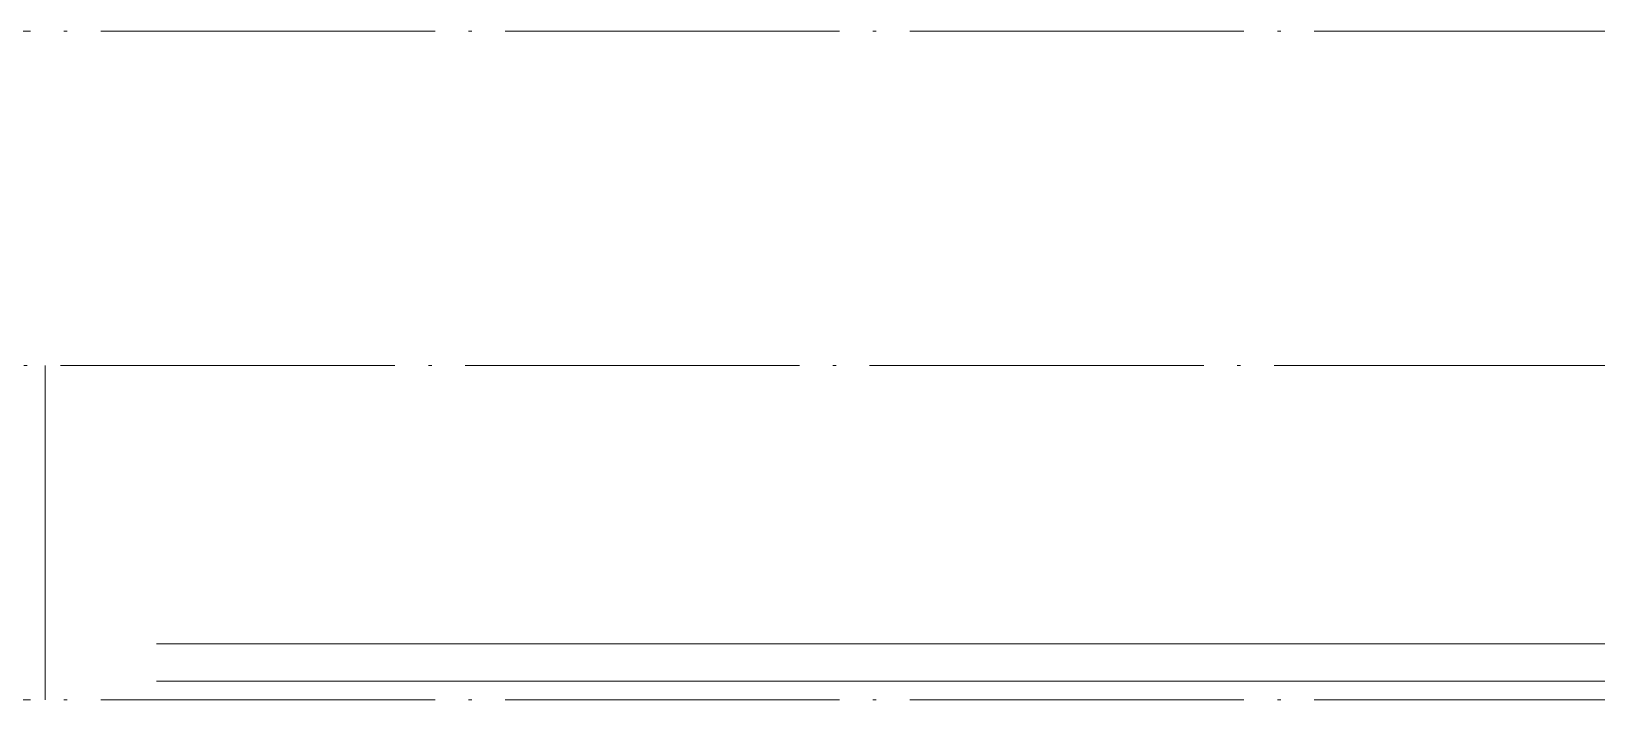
# Model space of a CAD drawing. Extents: x 27938 to 983267, y -209821 to 1628073.
# Drawn here: x 698442 to 701252, y 673657 to 674857 of the extents above; entities that cross this region are included whole.
import ezdxf

# ---------------------------------------------------------------- set-up
doc = ezdxf.new("R2010")
doc.units = 0
doc.header["$LTSCALE"] = 1000
doc.header["$MEASUREMENT"] = 0
doc.linetypes.add('DOTE', pattern=[2.42, 2, -0.2, 0.02, -0.2])
for name, color, linetype, lineweight in [('DOTE', 19, 'DOTE', 9), ('平面-栏杆', 135, 'Continuous', 15), ('平面-看线', 45, 'Continuous', 15)]:
    doc.layers.add(name, color=color, linetype=linetype, lineweight=lineweight)

# ---------------------------------------------------------------- blocks, each defined once
blk = doc.blocks.new('HFTHFFGHFH')
at = {"layer": 'DOTE', "linetype": 'DOTE', "ltscale": 0.3}
for p, q in [((534316.6, 597648.8), (587116.6, 597648.8)), ((587116.6, 597048.8), (534316.6, 597048.8)), ((552366.6, 596448.8), (552366.6, 597048.8)), ((534316.6, 596448.8), (587116.6, 596448.8))]:
    blk.add_line(p, q, dxfattribs=at)

msp = doc.modelspace()

# ---------------------------------------------------------------- linework, layer by layer
at = {"layer": '平面-栏杆'}
msp.add_lwpolyline([(698666.6, 673690.5), (703166.6, 673690.5)], dxfattribs=at)
at = {"layer": '平面-看线'}
msp.add_lwpolyline([(698666.6, 673757.2), (703166.6, 673757.2)], dxfattribs=at)

# ---------------------------------------------------------------- block references
msp.add_blockref('HFTHFFGHFH', (146100, 77208.4))

doc.saveas('drawing.dxf')
